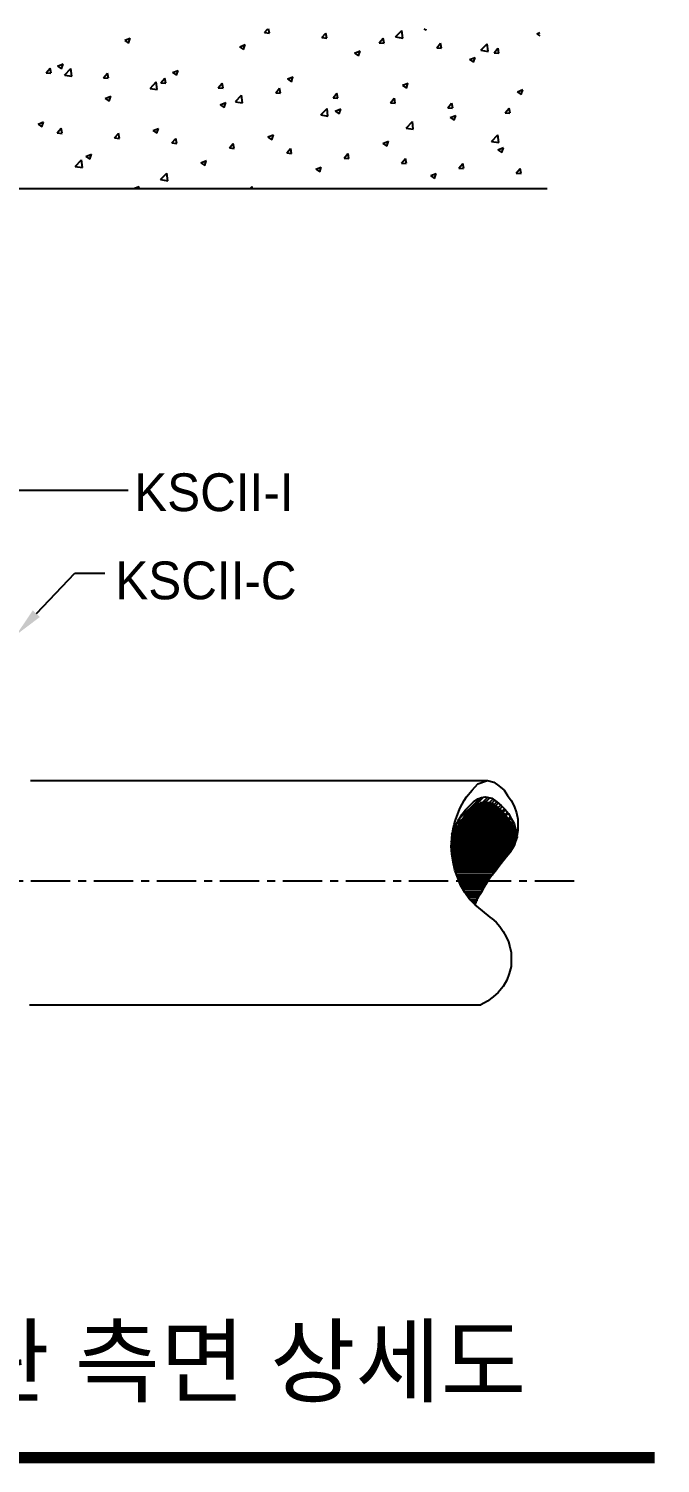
# Model space of a CAD drawing. Header units: millimetres. Extents: x 0 to 42050, y 0 to 29700.
# Drawn here: x 20178 to 22184, y 17420 to 21973 of the extents above; entities that cross this region are included whole.
import ezdxf
from ezdxf.enums import TextEntityAlignment as Align

# ---------------------------------------------------------------- set-up
doc = ezdxf.new("R2010")
doc.units = ezdxf.units.MM
doc.header["$LTSCALE"] = 50
doc.linetypes.add('CENTERX2', pattern=[4, 2.5, -0.5, 0.5, -0.5])
doc.layers.add('3', color=3, linetype='Continuous')
doc.layers.add('P', color=3, linetype='Continuous')
doc.styles.add('돋움', font='')
doc.styles.get('돋움').set_extended_font_data('Dotum')

msp = doc.modelspace()

# ---------------------------------------------------------------- linework, layer by layer
at = {"color": 7}
for p, q in [((20927, 21961), (20937.5, 21973.5)), ((20927, 21961), (20942.2, 21959.7)), ((20942.5, 21959.7), (20939.9, 21973.5)), ((21109.2, 21945.1), (21121.4, 21959.7)), ((21124.7, 21943.8), (21121.7, 21959.7)), ((21343, 21947.3), (21362.7, 21967.9)), ((21365.6, 21943.8), (21362.8, 21967.9)), ((21432.5, 21973.5), (21439, 21969.1)), ((21439, 21969.1), (21440.5, 21973.5)), ((21791.4, 21957.3), (21800.7, 21951)), ((21791.5, 21957.5), (21800.7, 21961)), ((20482.9, 21936.4), (20495.5, 21927.8)), ((20483, 21936.6), (20500.8, 21943.5)), ((20495.5, 21927.8), (20500.7, 21943.2)), ((20847.9, 21916), (20860.5, 21907.5)), ((20848, 21916.3), (20865.8, 21923.1)), ((20860.6, 21907.5), (20865.7, 21922.8)), ((21109.2, 21945.1), (21124.4, 21943.7)), ((21291.4, 21929.1), (21303.6, 21943.7)), ((21291.4, 21929.1), (21306.6, 21927.8)), ((21306.8, 21927.9), (21303.9, 21943.8)), ((21343, 21947.1), (21365.6, 21943.6)), ((21473.6, 21913.2), (21485.8, 21927.8)), ((21473.6, 21913.2), (21488.8, 21911.9)), ((21489, 21911.9), (21486.1, 21927.8)), ((21614, 21905.2), (21633.8, 21925.8)), ((21614.1, 21905.1), (21636.7, 21901.6)), ((21636.7, 21901.7), (21633.9, 21925.9)), ((21655.8, 21897.3), (21668, 21911.9)), ((21671.2, 21896), (21668.3, 21911.9)), ((20269.6, 21854.7), (20287.4, 21861.5)), ((20282.1, 21845.9), (20287.3, 21861.3)), ((21212.9, 21895.7), (21225.6, 21887.2)), ((21213.1, 21895.9), (21230.8, 21902.8)), ((21225.6, 21887.2), (21230.7, 21902.5)), ((21578, 21875.3), (21590.6, 21866.8)), ((21578.1, 21875.6), (21595.9, 21882.4)), ((21590.6, 21866.8), (21595.8, 21882.2)), ((21655.8, 21897.3), (21670.9, 21895.9)), ((20233.5, 21833.7), (20245.8, 21848.3)), ((20233.5, 21833.7), (20248.7, 21832.4)), ((20249, 21832.4), (20246, 21848.4)), ((20269.5, 21854.4), (20282.1, 21845.9)), ((20292.3, 21826), (20312.1, 21846.6)), ((20292.4, 21825.8), (20315, 21822.3)), ((20315, 21822.5), (20312.2, 21846.6)), ((20415.7, 21817.8), (20427.9, 21832.4)), ((20415.7, 21817.8), (20430.9, 21816.4)), ((20431.2, 21816.5), (20428.2, 21832.4)), ((20597.9, 21801.8), (20610.1, 21816.4)), ((20613.3, 21800.6), (20610.4, 21816.5)), ((20634.5, 21834.1), (20647.1, 21825.6)), ((20634.6, 21834.4), (20652.4, 21841.2)), ((20647.1, 21825.6), (20652.3, 21840.9)), ((20999.5, 21813.8), (21012.2, 21805.2)), ((20999.6, 21814), (21017.4, 21820.9)), ((21012.2, 21805.2), (21017.3, 21820.6)), ((20563.4, 21783.9), (20583.2, 21804.5)), ((20563.5, 21783.8), (20586, 21780.3)), ((20586.1, 21780.4), (20583.3, 21804.6)), ((20597.9, 21801.8), (20613.1, 21800.5)), ((20780.1, 21785.9), (20792.3, 21800.5)), ((20780.1, 21785.9), (20795.3, 21784.6)), ((20795.5, 21784.6), (20792.6, 21800.5)), ((20962.3, 21770), (20974.5, 21784.6)), ((20962.3, 21770), (20977.4, 21768.6)), ((20977.7, 21768.7), (20974.8, 21784.6)), ((21144.4, 21754), (21156.7, 21768.6)), ((21159.9, 21752.7), (21157, 21768.7)), ((21364.6, 21793.4), (21377.2, 21784.9)), ((21364.7, 21793.7), (21382.5, 21800.5)), ((21377.2, 21784.9), (21382.4, 21800.2)), ((21729.6, 21773.1), (21742.2, 21764.6)), ((21729.7, 21773.3), (21747.5, 21780.2)), ((21742.2, 21764.5), (21747.4, 21779.9)), ((20421.1, 21752.2), (20433.7, 21743.7)), ((20421.2, 21752.4), (20439, 21759.3)), ((20433.7, 21743.7), (20438.9, 21759)), ((20786.1, 21731.8), (20798.7, 21723.3)), ((20786.2, 21732.1), (20804, 21738.9)), ((20798.8, 21723.3), (20803.9, 21738.7)), ((20834.5, 21741.9), (20854.3, 21762.5)), ((20834.5, 21741.8), (20857.1, 21738.2)), ((20857.2, 21738.4), (20854.3, 21762.5)), ((21144.4, 21754), (21159.6, 21752.7)), ((21326.6, 21738.1), (21338.9, 21752.7)), ((21326.6, 21738.1), (21341.8, 21736.7)), ((21342.1, 21736.8), (21339.1, 21752.7)), ((21508.8, 21722.1), (21521.1, 21736.7)), ((21508.8, 21722.1), (21524, 21720.8)), ((21524.3, 21720.9), (21521.3, 21736.8)), ((20207.8, 21670.5), (20225.6, 21677.3)), ((20220.3, 21661.7), (20225.5, 21677.1)), ((21105.6, 21699.8), (21125.3, 21720.5)), ((21105.6, 21699.7), (21128.2, 21696.2)), ((21128.2, 21696.3), (21125.4, 21720.5)), ((21151.1, 21711.5), (21163.8, 21703)), ((21151.3, 21711.8), (21169, 21718.6)), ((21163.8, 21703), (21168.9, 21718.3)), ((21376.6, 21657.8), (21396.4, 21678.4)), ((21399.3, 21654.3), (21396.5, 21678.4)), ((21516.2, 21691.2), (21528.8, 21682.6)), ((21516.3, 21691.4), (21534.1, 21698.2)), ((21528.8, 21682.6), (21534, 21698)), ((21691, 21706.2), (21703.2, 21720.8)), ((21691, 21706.2), (21706.2, 21704.9)), ((21706.5, 21704.9), (21703.5, 21720.8)), ((20207.7, 21670.3), (20220.3, 21661.7)), ((20268.8, 21642.7), (20281, 21657.3)), ((20268.8, 21642.7), (20283.9, 21641.3)), ((20284.2, 21641.4), (20281.3, 21657.3)), ((20450.9, 21626.7), (20463.2, 21641.3)), ((20466.4, 21625.4), (20463.5, 21641.4)), ((20572.7, 21649.9), (20585.3, 21641.4)), ((20572.8, 21650.2), (20590.6, 21657)), ((20585.3, 21641.4), (20590.5, 21656.7)), ((20937.8, 21629.8), (20955.6, 21636.7)), ((20950.4, 21621), (20955.5, 21636.4)), ((21376.7, 21657.7), (21399.3, 21654.2)), ((21647.7, 21615.8), (21667.5, 21636.4)), ((21670.4, 21612.3), (21667.6, 21636.4)), ((20450.9, 21626.7), (20466.1, 21625.4)), ((20633.1, 21610.8), (20645.4, 21625.4)), ((20633.1, 21610.8), (20648.3, 21609.4)), ((20648.6, 21609.5), (20645.7, 21625.4)), ((20815.3, 21594.8), (20827.6, 21609.4)), ((20815.3, 21594.8), (20830.5, 21593.5)), ((20830.8, 21593.6), (20827.8, 21609.5)), ((20937.7, 21629.6), (20950.4, 21621.1)), ((20997.5, 21578.9), (21009.7, 21593.5)), ((21013, 21577.6), (21010, 21593.5)), ((21302.8, 21609.2), (21315.4, 21600.7)), ((21302.9, 21609.5), (21320.7, 21616.3)), ((21315.4, 21600.7), (21320.6, 21616.1)), ((21647.8, 21615.6), (21670.4, 21612.1)), ((21667.8, 21588.9), (21680.4, 21580.4)), ((21667.9, 21589.2), (21685.7, 21596)), ((21680.4, 21580.4), (21685.6, 21595.7)), ((20326, 21536.5), (20345.8, 21557.1)), ((20348.7, 21533), (20345.9, 21557.1)), ((20359.3, 21568), (20371.9, 21559.5)), ((20359.4, 21568.3), (20377.2, 21575.1)), ((20371.9, 21559.5), (20377.1, 21574.8)), ((20724.3, 21547.7), (20736.9, 21539.1)), ((20724.4, 21547.9), (20742.2, 21554.7)), ((20737, 21539.1), (20742.1, 21554.5)), ((20997.5, 21578.9), (21012.7, 21577.6)), ((21179.7, 21563), (21191.9, 21577.6)), ((21179.7, 21563), (21194.9, 21561.6)), ((21195.1, 21561.7), (21192.2, 21577.6)), ((21361.9, 21547), (21374.1, 21561.6)), ((21361.9, 21547), (21377.1, 21545.7)), ((21377.3, 21545.7), (21374.4, 21561.7)), ((21544.1, 21531.1), (21556.3, 21545.7)), ((21559.5, 21529.8), (21556.6, 21545.7)), ((20326.1, 21536.4), (20348.6, 21532.9)), ((20597.1, 21494.5), (20616.9, 21515.1)), ((20597.1, 21494.3), (20619.7, 21490.8)), ((20619.7, 21491), (20616.9, 21515.1)), ((21089.3, 21527.3), (21102, 21518.8)), ((21089.5, 21527.6), (21107.2, 21534.4)), ((21102, 21518.8), (21107.1, 21534.1)), ((21454.4, 21507), (21467, 21498.4)), ((21454.5, 21507.2), (21472.3, 21514.1)), ((21467, 21498.4), (21472.2, 21513.8)), ((21544.1, 21531.1), (21559.2, 21529.8)), ((21726.2, 21515.1), (21738.5, 21529.7)), ((21726.2, 21515.1), (21741.4, 21513.8)), ((21741.7, 21513.9), (21738.8, 21529.8)), ((20315.3, 21465.1), (20316.3, 21466.2)), ((20316.7, 21465.1), (20316.5, 21466.2)), ((20510.9, 21465.7), (20511.8, 21465.1)), ((20511, 21466), (20528.8, 21472.8)), ((20526.2, 21465.1), (20528.7, 21472.5)), ((20880.3, 21465.1), (20887.9, 21473)), ((20888.9, 21465.1), (20888, 21473))]:
    msp.add_line(p, q, dxfattribs=at)
at = {"elevation": 0}
for points in [[(20184.1, 19587.5), (21634.5, 19587.5), (21655.2, 19581.3)], [(21604.6, 19576.7), (21634.5, 19587.5)], [(20180.6, 18875.1), (21613.8, 18875.1)], [(20180.6, 18875.1), (21613.8, 18875.1)]]:
    msp.add_lwpolyline(points, dxfattribs=at)
at = {"color": 1, "linetype": 'CENTERX2', "elevation": 0}
msp.add_lwpolyline([(17985.3, 19268.5), (21925.5, 19268.5)], dxfattribs=at)
at = {"color": 2, "const_width": 36, "elevation": 0}
msp.add_lwpolyline([(17726.9, 17437.6), (22165.6, 17437.6)], dxfattribs=at)
at = {"layer": '3'}
for p, q in [((20050.1, 20508.6), (20493.6, 20508.6)), ((20202.4, 20116.6), (20324.4, 20245.4)), ((20324.4, 20245.4), (20420.2, 20245.4))]:
    msp.add_line(p, q, dxfattribs=at)
msp.add_solid([(20213.6, 20106), (20191.2, 20127.2), (20138.9, 20049.5)], dxfattribs=at)
at = {"layer": 'P', "color": 0, "lineweight": -2}
msp.add_line((21824, 21465.1), (17444.4, 21465.1), dxfattribs=at)
at = {"layer": 'P', "color": 0, "lineweight": -2, "elevation": 0}
for points in [[(21595.4, 19192.5), (21577, 19210.9), (21563.2, 19231.6), (21549.4, 19254.6), (21540.2, 19277.6), (21531, 19302.9), (21526.4, 19328.2), (21521.8, 19353.5), (21519.5, 19378.8), (21521.8, 19392.6), (21521.8, 19406.4), (21524.1, 19420.2), (21526.4, 19434), (21528.7, 19447.8), (21533.3, 19461.6), (21537.9, 19473.1), (21542.5, 19486.9), (21547.1, 19498.5), (21554, 19512.3), (21560.9, 19523.8), (21567.8, 19535.3), (21586.2, 19556), (21604.6, 19576.7)], [(21655.2, 19581.3), (21671.3, 19569.8), (21687.4, 19556), (21698.9, 19539.9), (21710.4, 19523.8), (21719.6, 19505.4), (21726.5, 19484.6), (21731.1, 19463.9), (21731.1, 19443.2), (21731.1, 19429.4), (21728.8, 19415.6)], [(21519.5, 19390.3), (21526.4, 19408.7), (21533.3, 19427.1), (21540.2, 19443.2), (21551.7, 19459.3), (21563.2, 19475.4), (21574.7, 19489.2), (21590.8, 19500.8), (21604.6, 19512.3)], [(21521.8, 19415.6), (21528.7, 19431.7), (21535.6, 19447.8), (21544.8, 19463.9), (21554, 19480), (21565.5, 19493.9), (21577, 19505.4), (21590.8, 19519.2), (21604.6, 19528.4)], [(21540.2, 19461.6), (21613.8, 19533)], [(21577, 19491.6), (21680.5, 19491.6)], [(21583.9, 19496.2), (21673.6, 19496.2)], [(21588.5, 19500.8), (21669, 19500.8)], [(21590.8, 19503.1), (21623, 19535.3)], [(21595.4, 19505.4), (21662.1, 19505.4)], [(21602.3, 19512.3), (21652.9, 19512.3)], [(21604.6, 19528.4), (21616.1, 19533), (21627.6, 19535.3), (21648.3, 19530.7)], [(21604.6, 19512.3), (21616.1, 19516.9), (21627.6, 19519.2), (21648.3, 19514.6)], [(21611.5, 19516.9), (21643.7, 19516.9)], [(21620.7, 19519.2), (21636.8, 19535.3)], [(21629.9, 19519.2), (21625.3, 19519.2)], [(21629.9, 19519.2), (21643.7, 19533)], [(21641.4, 19516.9), (21652.9, 19528.4)], [(21648.3, 19530.7), (21664.4, 19519.2), (21678.2, 19507.7), (21689.7, 19496.2), (21701.2, 19482.3), (21710.4, 19466.2), (21719.6, 19450.1), (21724.2, 19434), (21728.8, 19415.6)], [(21648.3, 19514.6), (21657.5, 19523.8)], [(21648.3, 19514.6), (21662.1, 19505.4), (21675.9, 19493.9), (21687.4, 19482.3), (21698.9, 19468.5), (21708.1, 19454.7), (21717.3, 19440.9), (21724.2, 19424.8), (21728.8, 19408.7)], [(21655.2, 19510), (21664.4, 19519.2)], [(21659.8, 19505.4), (21669, 19514.6)], [(21669, 19500.8), (21678.2, 19510)], [(21673.6, 19496.2), (21682.8, 19505.4)], [(21680.5, 19489.2), (21689.7, 19498.5)], [(21685.1, 19486.9), (21692, 19493.9)], [(21533.3, 19445.5), (21558.6, 19468.5)], [(21542.5, 19445.5), (21715, 19445.5)], [(21544.8, 19450.1), (21710.4, 19450.1)], [(21547.1, 19454.7), (21708.1, 19454.7)], [(21551.7, 19461.6), (21705.8, 19461.6)], [(21556.3, 19466.2), (21701.2, 19466.2)], [(21558.6, 19470.8), (21698.9, 19470.8)], [(21563.2, 19475.4), (21694.3, 19475.4)], [(21567.8, 19480), (21689.7, 19480)], [(21572.4, 19486.9), (21685.1, 19486.9)], [(21692, 19480), (21698.9, 19486.9)], [(21694.3, 19475.4), (21701.2, 19482.3)], [(21701.2, 19466.2), (21708.1, 19473.1)], [(21703.5, 19461.6), (21710.4, 19468.5)], [(21710.4, 19452.4), (21715, 19459.3)], [(21712.7, 19447.8), (21717.3, 19452.4)], [(21521.8, 19411), (21528.7, 19417.9)], [(21524.1, 19422.5), (21535.6, 19431.7)], [(21524.1, 19406.4), (21726.5, 19406.4)], [(21524.1, 19399.5), (21726.5, 19399.5)], [(21526.4, 19411), (21726.5, 19411)], [(21528.7, 19420.2), (21724.2, 19420.2)], [(21528.7, 19415.6), (21726.5, 19415.6)], [(21531, 19424.8), (21721.9, 19424.8)], [(21533.3, 19431.7), (21719.6, 19431.7)], [(21535.6, 19436.3), (21719.6, 19436.3)], [(21540.2, 19440.9), (21717.3, 19440.9)], [(21728.8, 19408.7), (21724.2, 19394.9), (21719.6, 19381.1), (21712.7, 19369.6), (21705.8, 19358.1)], [(21717.3, 19438.6), (21721.9, 19443.2)], [(21719.6, 19434), (21724.2, 19438.6)], [(21724.2, 19422.5), (21726.5, 19427.1)], [(21724.2, 19417.9), (21728.8, 19420.2)], [(21728.8, 19415.6), (21726.5, 19408.7)], [(21519.5, 19390.3), (21721.9, 19390.3)], [(21519.5, 19385.7), (21719.6, 19385.7)], [(21519.5, 19381.1), (21719.6, 19381.1)], [(21519.5, 19376.5), (21717.3, 19376.5)], [(21519.5, 19369.6), (21715, 19369.6)], [(21521.8, 19394.9), (21724.2, 19394.9)], [(21521.8, 19365), (21710.4, 19365)], [(21521.8, 19360.4), (21708.1, 19360.4)], [(21521.8, 19355.8), (21703.5, 19355.8)], [(21595.4, 19192.5), (21604.6, 19215.5), (21618.4, 19236.2), (21629.9, 19256.9), (21643.7, 19279.9), (21659.8, 19300.6), (21673.6, 19319), (21689.7, 19339.7), (21705.8, 19358.1)], [(21521.8, 19351.2), (21698.9, 19351.2)], [(21521.8, 19344.3), (21694.3, 19344.3)], [(21524.1, 19339.7), (21692, 19339.7)], [(21524.1, 19335.1), (21687.4, 19335.1)], [(21524.1, 19330.5), (21682.8, 19330.5)], [(21526.4, 19325.9), (21678.2, 19325.9)], [(21526.4, 19319), (21673.6, 19319)], [(21528.7, 19314.4), (21671.3, 19314.4)], [(21528.7, 19309.8), (21666.7, 19309.8)], [(21531, 19305.2), (21662.1, 19305.2)], [(21533.3, 19300.6), (21659.8, 19300.6)], [(21533.3, 19296), (21655.2, 19296)], [(21535.6, 19289.1), (21652.9, 19289.1)], [(21537.9, 19284.5), (21648.3, 19284.5)], [(21540.2, 19279.9), (21646, 19279.9)], [(21540.2, 19275.3), (21641.4, 19275.3)], [(21542.5, 19270.7), (21639.1, 19270.7)], [(21544.8, 19263.8), (21634.5, 19263.8)], [(21547.1, 19259.2), (21632.2, 19259.2)], [(21549.4, 19254.6), (21629.9, 19254.6)], [(21554, 19250), (21625.3, 19250)], [(21556.3, 19245.4), (21623, 19245.4)], [(21558.6, 19240.8), (21620.7, 19240.8)], [(21560.9, 19233.9), (21616.1, 19233.9)], [(21565.5, 19229.3), (21613.8, 19229.3)], [(21567.8, 19224.7), (21611.5, 19224.7)], [(21572.4, 19220.1), (21609.2, 19220.1)], [(21574.7, 19215.5), (21606.9, 19215.5)], [(21579.3, 19208.6), (21604.6, 19208.6)], [(21583.9, 19204), (21600, 19204)], [(21588.5, 19199.4), (21597.7, 19199.4)], [(21648.3, 19148.8), (21595.4, 19192.5)], [(21648.3, 19148.8), (21662.1, 19137.3), (21673.6, 19123.5), (21685.1, 19107.4), (21694.3, 19091.3), (21701.2, 19075.2), (21705.8, 19059.1), (21710.4, 19040.7), (21710.4, 19022.3), (21710.4, 18997), (21703.5, 18974), (21696.6, 18953.3), (21685.1, 18932.6), (21669, 18914.2), (21652.9, 18900.4), (21634.5, 18886.6), (21613.8, 18875.1)]]:
    msp.add_lwpolyline(points, dxfattribs=at)

# ---------------------------------------------------------------- texts
at = {"color": 3, "style": '돋움'}
msp.add_text('내진 종방향 배관 측면 상세도', height=216, dxfattribs=at).set_placement((19974.4, 17743.7), align=Align.MIDDLE_CENTER)
at = {"layer": '3', "color": 4, "style": '돋움'}
for s, p in [('KSCII-I', (20513.1, 20442)), ('KSCII-C', (20453, 20162.2))]:
    msp.add_text(s, height=120, dxfattribs=at).set_placement(p)

doc.saveas('drawing.dxf')
